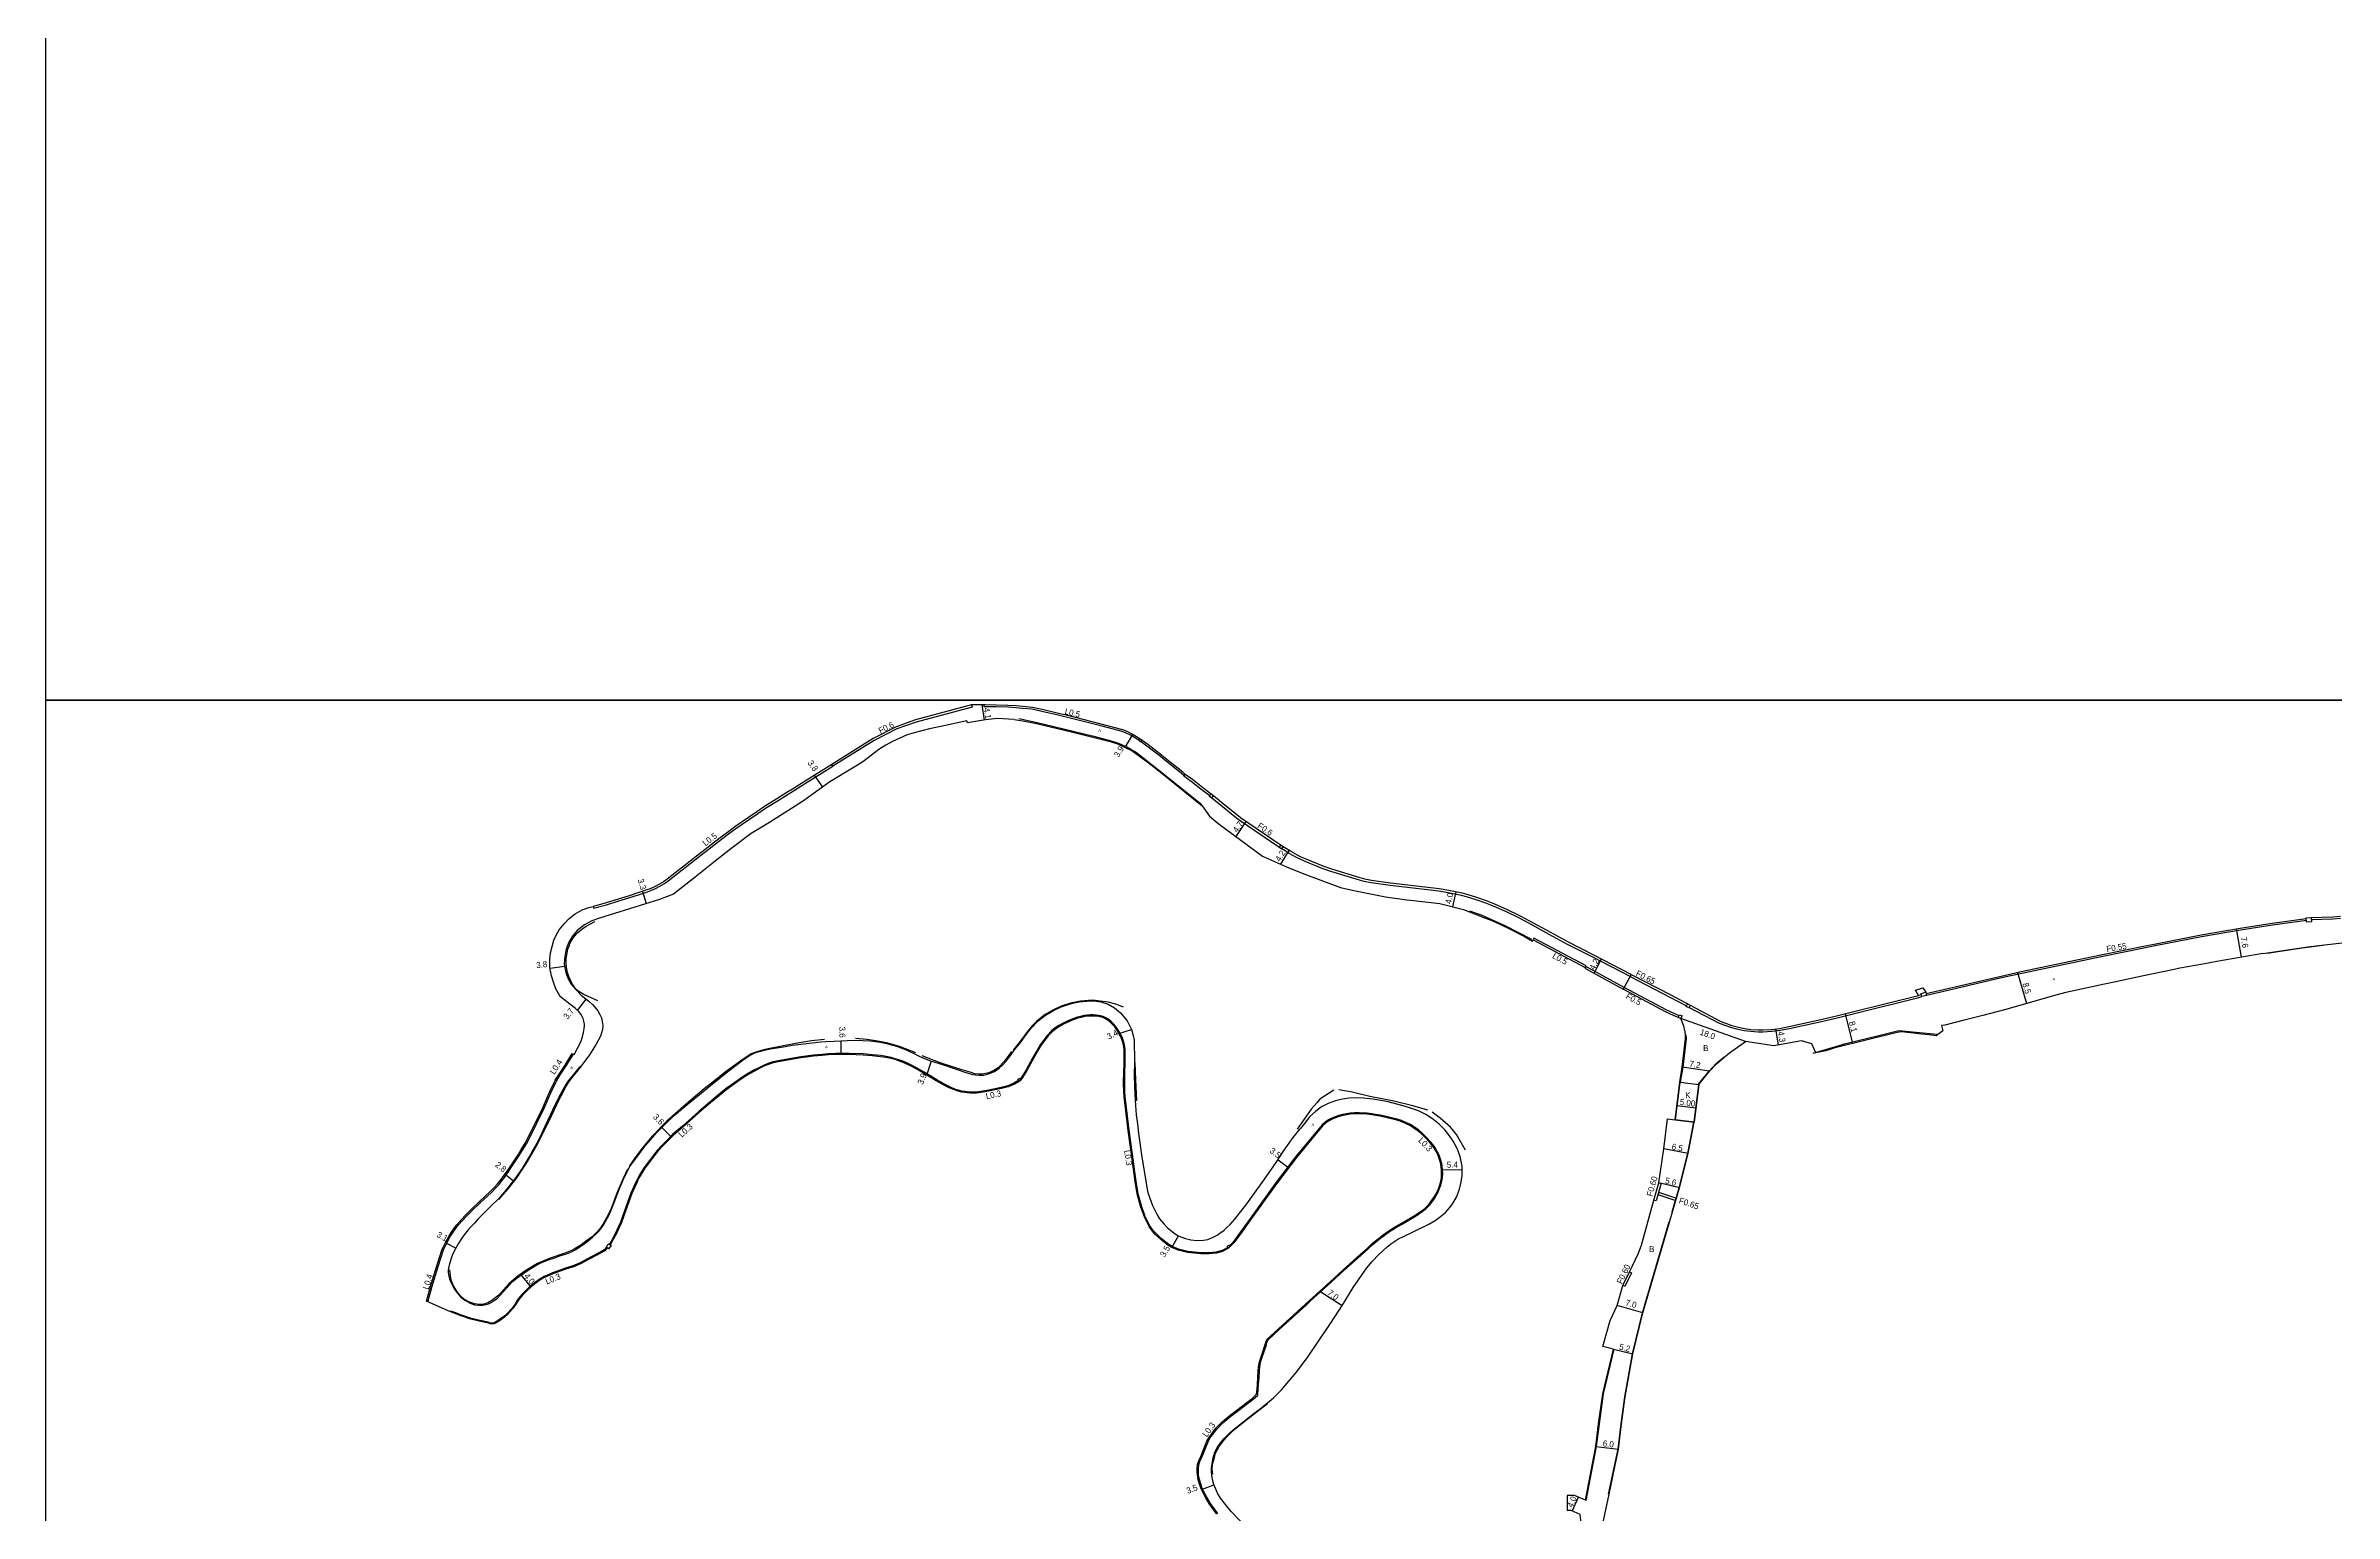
# Model space of a CAD drawing. Header units: metres. Extents: x -4000 to 0, y -102000 to -99000.
# Drawn here: x -4000 to -3399, y -100414 to -100028 of the extents above; entities that cross this region are included whole.
import ezdxf

# ---------------------------------------------------------------- set-up
doc = ezdxf.new("R2010")
doc.units = ezdxf.units.M
doc.header["$LTSCALE"] = 2.5
for name, color, linetype in [('側溝・桝', 7, 'Continuous'), ('図郭', 7, 'Continuous'), ('幅員', 7, 'Continuous'), ('歩道・分離帯・安全施設', 7, 'Continuous'), ('舗装', 7, 'Continuous'), ('道路', 7, 'Continuous')]:
    doc.layers.add(name, color=color, linetype=linetype)
doc.styles.get("Standard").update_dxf_attribs({"font": ''})
doc.styles.add('YOKO_DECO', font='')
doc.styles.get('Standard').set_extended_font_data('@MS PGothic')
doc.styles.get('YOKO_DECO').set_extended_font_data('MS PGothic')

msp = doc.modelspace()

# ---------------------------------------------------------------- linework, layer by layer
at = {"layer": '側溝・桝'}
for points in [[(-3756.71, -100201.25), (-3756.55, -100201.84), (-3771.28, -100205.73), (-3776.3, -100207.55), (-3782.28, -100210.6), (-3793.16, -100217.31), (-3793.43, -100216.87)], [(-3712.75, -100210.54), (-3712.77, -100210.52), (-3714.91, -100209.22), (-3716.03, -100208.65), (-3717.11, -100208.24), (-3719.44, -100207.62), (-3722.75, -100206.75), (-3731.49, -100204.5), (-3733.96, -100203.91), (-3738.26, -100202.94), (-3740.77, -100202.39), (-3743.28, -100202.14), (-3745.03, -100201.99), (-3747.19, -100201.85), (-3750.22, -100201.77), (-3753.06, -100201.71), (-3753.41, -100201.71), (-3753.41, -100201.24)], [(-3700.83, -100219.86), (-3701.51, -100219.25), (-3706.03, -100215.66), (-3707.48, -100214.47), (-3710.62, -100212.05), (-3712.14, -100210.97)], [(-3856.15, -100254.18), (-3856.04, -100254.68), (-3855.36, -100254.52), (-3852.61, -100253.75), (-3849.42, -100252.76), (-3846.79, -100251.96), (-3843.99, -100251.05), (-3841.84, -100250.35), (-3840.95, -100250), (-3839.78, -100249.48), (-3838.65, -100248.9), (-3837.39, -100248.16), (-3836.39, -100247.44), (-3828.32, -100241.11), (-3826.44, -100239.65), (-3823.99, -100237.74), (-3822.45, -100236.56), (-3820.21, -100234.89), (-3818.62, -100233.68), (-3817, -100232.57), (-3815.05, -100231.26), (-3812.83, -100229.76), (-3810.82, -100228.39), (-3807.56, -100226.33), (-3804.93, -100224.69), (-3803.53, -100223.8), (-3800.6, -100221.94), (-3793.16, -100217.31)], [(-3694.22, -100225.08), (-3694.43, -100224.91), (-3695.97, -100223.73), (-3698.98, -100221.34), (-3700.92, -100219.97), (-3700.53, -100219.49)], [(-3693.56, -100225.66), (-3690.88, -100227.82), (-3687.05, -100230.92), (-3686.39, -100231.41), (-3675.96, -100238.51), (-3675.85, -100238.58)], [(-3583.64, -100272.62), (-3593.46, -100267.52), (-3600.07, -100264.16), (-3604.92, -100261.55), (-3610.28, -100258.61), (-3613.08, -100257.14), (-3616.12, -100255.63), (-3619.39, -100254.19), (-3621.57, -100253.32), (-3624.08, -100252.43), (-3626.66, -100251.69), (-3627.93, -100251.36), (-3631.41, -100250.59), (-3633.9, -100250.2), (-3646.71, -100248.69), (-3651.67, -100248.01), (-3653.48, -100247.64), (-3654.76, -100247.31), (-3662.24, -100244.99), (-3664.52, -100244.2), (-3669.03, -100242.37), (-3670.51, -100241.7), (-3671.31, -100241.3), (-3673.23, -100240.25), (-3674.71, -100239.33), (-3675.15, -100239.04)], [(-3405.89, -100257.9), (-3414.85, -100259.09), (-3423.25, -100260.4), (-3433.48, -100262.19), (-3446.06, -100264.68), (-3447.72, -100265.02), (-3459.82, -100267.45), (-3466.1, -100268.72), (-3480.72, -100271.85), (-3486.02, -100273), (-3501.17, -100276.52), (-3505.71, -100277.58)], [(-3404.63, -100257.6), (-3398.92, -100257.46), (-3396.97, -100257.31)], [(-3595.3, -100269.98), (-3595.22, -100269.81), (-3608.9, -100262.52), (-3609.13, -100262.95)], [(-3585.19, -100275.53), (-3595.3, -100269.98), (-3595.44, -100270.25)], [(-3583.64, -100272.62), (-3573.2, -100278.03), (-3568.83, -100280.35)], [(-3570.78, -100282.92), (-3571.87, -100282.45), (-3574.01, -100281.49), (-3585.19, -100275.53)], [(-3568.12, -100280.73), (-3560.24, -100284.92), (-3557.03, -100286.01), (-3555.63, -100286.38), (-3553.62, -100286.77), (-3551.93, -100287.02), (-3550.02, -100287.14), (-3548.76, -100287.12), (-3546.4, -100287.02), (-3544.08, -100286.74), (-3541.8, -100286.28), (-3534.15, -100284.62), (-3529.58, -100283.55), (-3524.67, -100282.35), (-3507.76, -100278.1), (-3506.95, -100277.89)], [(-3507.07, -100277.41), (-3507.88, -100277.61)], [(-3689.37, -100343.85), (-3690.82, -100344.59), (-3692.4, -100345.03), (-3694.39, -100345.25), (-3696.45, -100345.21), (-3699.87, -100344.86), (-3702.28, -100344.27), (-3703.98, -100343.57), (-3704.83, -100343.05), (-3706.83, -100341.48), (-3708.3, -100340.1), (-3708.97, -100339.35), (-3709.81, -100338.14), (-3711.04, -100335.66), (-3711.95, -100333.17), (-3712.32, -100331.9), (-3712.9, -100329.69), (-3713.39, -100327.05), (-3713.81, -100323.92), (-3714.17, -100321.21), (-3715.26, -100313.04), (-3716.35, -100304.19), (-3716.42, -100302.89), (-3716.46, -100300.56), (-3716.4, -100297.88), (-3716.34, -100295.4), (-3716.31, -100292.78), (-3716.33, -100291.87), (-3716.42, -100291.15), (-3716.53, -100290.53), (-3716.77, -100289.59), (-3717.06, -100288.84), (-3717.32, -100288.25), (-3717.74, -100287.43), (-3718.28, -100286.5), (-3718.87, -100285.68), (-3719.42, -100285.04), (-3720.14, -100284.33), (-3720.87, -100283.76), (-3721.57, -100283.38), (-3722.08, -100283.14), (-3722.78, -100282.93), (-3723.29, -100282.85), (-3723.97, -100282.75), (-3724.81, -100282.72), (-3725.55, -100282.73), (-3726.2, -100282.75), (-3727.11, -100282.85), (-3728.09, -100283.09), (-3728.84, -100283.29), (-3730.07, -100283.7), (-3731.55, -100284.37), (-3732.67, -100284.9), (-3733.74, -100285.5), (-3734.75, -100286.12), (-3735.7, -100286.93), (-3736.77, -100288.06), (-3737.66, -100289.19), (-3738.69, -100290.61), (-3739.5, -100291.94), (-3740.59, -100293.88), (-3742.38, -100297.15), (-3743.5, -100298.99), (-3743.97, -100299.57)], [(-3899.58, -100358.13), (-3898.25, -100353.35), (-3897.19, -100349.93), (-3896.25, -100346.89), (-3895.44, -100344.45), (-3894.64, -100342.65), (-3893.78, -100341.12), (-3892.79, -100339.56), (-3891.67, -100338.08), (-3890.39, -100336.62), (-3889.52, -100335.69), (-3887.87, -100334.01), (-3885.82, -100332.08), (-3882.9, -100329.35), (-3881.78, -100328.27), (-3880.97, -100327.38), (-3880.14, -100326.33), (-3879.47, -100325.44), (-3878.62, -100324.27), (-3877.65, -100322.82), (-3875.57, -100319.69), (-3874.72, -100318.28), (-3873.7, -100316.62), (-3872.98, -100315.32), (-3869.04, -100307.26), (-3868.15, -100305.23), (-3866.97, -100302.59), (-3866.26, -100301.09), (-3865.77, -100300.09), (-3864.8, -100298.48), (-3863.22, -100296.09), (-3861.33, -100293.04)], [(-3744.54, -100300.05), (-3745.55, -100300.67), (-3747.18, -100301.35), (-3748.9, -100301.78), (-3752.19, -100302.48), (-3753.7, -100302.73), (-3754.86, -100302.9), (-3755.45, -100302.97), (-3756.32, -100302.98), (-3757.05, -100302.98), (-3757.82, -100302.91), (-3758.42, -100302.84), (-3759.29, -100302.72), (-3759.87, -100302.57), (-3761.08, -100302.19), (-3762.07, -100301.77), (-3762.62, -100301.54), (-3763.5, -100301.12), (-3764.27, -100300.67), (-3765.83, -100299.78), (-3767.44, -100298.81), (-3769.19, -100297.76), (-3770.96, -100296.74), (-3772.82, -100295.74), (-3774.54, -100294.95), (-3775.83, -100294.49), (-3776.75, -100294.21), (-3777.87, -100293.91), (-3779.14, -100293.66), (-3780.55, -100293.41), (-3782.83, -100293.17), (-3785.19, -100292.98), (-3788.86, -100292.84), (-3790.5, -100292.83), (-3792.44, -100292.85), (-3794.35, -100292.97), (-3795.97, -100293.09), (-3798.27, -100293.29), (-3800.14, -100293.53), (-3801.61, -100293.73), (-3803.1, -100293.98), (-3805.57, -100294.39), (-3807.54, -100294.78), (-3809.15, -100295.16), (-3810.38, -100295.57), (-3811.23, -100295.88), (-3812.46, -100296.49), (-3813.88, -100297.23), (-3815.4, -100298.08), (-3816.8, -100298.96), (-3819.2, -100300.62), (-3821.16, -100302.07), (-3823.13, -100303.65), (-3825.46, -100305.62), (-3828.34, -100308.06), (-3832.71, -100311.91), (-3835.26, -100314.18), (-3836.99, -100315.87), (-3838.08, -100317.05), (-3839.32, -100318.37), (-3840.33, -100319.61), (-3841.38, -100320.95), (-3842.22, -100322.1), (-3842.94, -100323.08), (-3843.81, -100324.47), (-3844.44, -100325.61), (-3845.04, -100326.87), (-3846.21, -100329.52), (-3847.91, -100334.16), (-3848.48, -100335.97), (-3848.94, -100337.2), (-3849.53, -100338.45), (-3850.27, -100340.03), (-3851.36, -100342.06), (-3851.87, -100342.85), (-3851.93, -100342.92)], [(-3691.96, -100413.76), (-3693.39, -100411.8), (-3693.88, -100411.08), (-3694.85, -100409.48), (-3695.65, -100408.01), (-3696.15, -100406.91), (-3696.49, -100405.96), (-3696.81, -100404.82), (-3697.04, -100403.56), (-3697.1, -100402.83), (-3697.1, -100401.9), (-3697.01, -100400.97), (-3696.68, -100399.98), (-3696.36, -100399.36), (-3694.55, -100394.91), (-3694.04, -100393.99), (-3693.4, -100393.05), (-3692.27, -100391.57), (-3690.63, -100389.93), (-3688.57, -100388.15), (-3686.43, -100386.56), (-3684.56, -100385.13), (-3682.81, -100383.78), (-3681.49, -100382.61), (-3681.34, -100381.06), (-3681.27, -100379.74), (-3681.15, -100378.06), (-3681.04, -100376.23), (-3680.95, -100375.23), (-3680.73, -100373.93), (-3680.4, -100372.95), (-3679.23, -100369.42), (-3679.26, -100369.41), (-3678.85, -100368.19), (-3675.86, -100365.42), (-3668.77, -100358.95), (-3667.68, -100357.98), (-3664.98, -100355.53), (-3662.31, -100353.05), (-3658.83, -100349.9), (-3654.37, -100345.9), (-3652.51, -100344.18), (-3651.13, -100342.93), (-3649.61, -100341.69), (-3648.28, -100340.64), (-3646.89, -100339.66), (-3645.58, -100338.84), (-3643.72, -100337.78), (-3641.75, -100336.63), (-3640.43, -100335.83), (-3639.34, -100335.14), (-3637.9, -100334.12), (-3637.33, -100333.69), (-3636.68, -100333.07), (-3636.35, -100332.67), (-3635.69, -100331.87), (-3634.96, -100330.85), (-3634.57, -100330.13), (-3634.2, -100329.51), (-3633.77, -100328.49), (-3633.4, -100327.42), (-3633.04, -100326.09), (-3632.94, -100325.36), (-3632.88, -100324.4), (-3632.93, -100323.37), (-3633.13, -100321.78), (-3633.46, -100320.66), (-3633.84, -100319.6), (-3634.3, -100318.57), (-3634.89, -100317.58), (-3635.56, -100316.69), (-3636.07, -100316.04), (-3637.12, -100314.92), (-3638.27, -100313.78), (-3639.16, -100313.02), (-3640.27, -100312.21), (-3641.38, -100311.54), (-3642.37, -100311.05), (-3643.69, -100310.49), (-3644.87, -100310.1), (-3645.96, -100309.81), (-3647.38, -100309.46), (-3649.28, -100309.04), (-3650.51, -100308.84), (-3651.49, -100308.71), (-3652.77, -100308.56), (-3654.8, -100308.46), (-3656.1, -100308.46), (-3657.19, -100308.56), (-3658.17, -100308.68), (-3659.12, -100308.87), (-3660.14, -100309.11), (-3661.17, -100309.47), (-3662.06, -100309.83), (-3662.86, -100310.28), (-3663.47, -100310.7), (-3664.54, -100311.58), (-3666.7, -100314.1), (-3671.53, -100320.04), (-3676.79, -100326.94), (-3683.41, -100336.14), (-3685.75, -100339.4), (-3688.01, -100342.48), (-3688.92, -100343.41)], [(-3576.08, -100326.81), (-3575.5, -100326.97), (-3576.79, -100331.58), (-3577.37, -100331.42)], [(-3576.32, -100329.9), (-3571.62, -100331.45)], [(-3576.15, -100329.27), (-3571.43, -100330.83)], [(-3852.65, -100343.77), (-3853.26, -100344.46), (-3854.13, -100344.98), (-3855.14, -100345.5), (-3857.64, -100346.84), (-3859.55, -100347.86), (-3861.19, -100348.58), (-3863.67, -100349.33), (-3865.63, -100350.04), (-3866.8, -100350.49), (-3867.66, -100350.84), (-3869.04, -100351.47), (-3870.31, -100352.21), (-3871.65, -100353.18), (-3872.61, -100353.95), (-3873.79, -100355.05), (-3874.93, -100356.2), (-3875.43, -100356.82), (-3875.87, -100357.36), (-3876.75, -100358.78), (-3877.56, -100359.83), (-3878.87, -100361.28), (-3879.63, -100361.95), (-3880.99, -100362.97), (-3882.27, -100363.65), (-3883.27, -100363.74), (-3883.26, -100363.83)], [(-3583.78, -100350.27), (-3583.24, -100350.53), (-3584.98, -100354.12), (-3585.52, -100353.86)]]:
    msp.add_lwpolyline(points, dxfattribs=at)
for points in [[(-3712.48, -100210.15), (-3712.75, -100210.54), (-3712.14, -100210.97), (-3711.86, -100210.59)], [(-3693.84, -100224.6), (-3694.25, -100225.13), (-3693.56, -100225.66), (-3693.15, -100225.13)], [(-3675.51, -100238.06), (-3675.85, -100238.58), (-3675.15, -100239.04), (-3674.81, -100238.52)], [(-3405.94, -100257.19), (-3404.67, -100257.09), (-3404.59, -100258.21), (-3405.86, -100258.31)], [(-3506.95, -100277.89), (-3507.15, -100277.06), (-3505.92, -100276.75), (-3505.71, -100277.58)], [(-3570.98, -100283.39), (-3570.67, -100282.66), (-3569.96, -100282.96), (-3570.27, -100283.69)], [(-3568.52, -100279.78), (-3567.82, -100280.15), (-3568.21, -100280.88), (-3568.91, -100280.51)], [(-3744.12, -100299.4), (-3744.67, -100299.9), (-3744.34, -100300.27), (-3743.79, -100299.77)], [(-3851.43, -100343.34), (-3852.14, -100344.19), (-3852.74, -100343.7), (-3852.02, -100342.85)], [(-3689.07, -100343.26), (-3688.72, -100343.6), (-3689.16, -100344.05), (-3689.52, -100343.71)]]:
    msp.add_lwpolyline(points, close=True, dxfattribs=at)
at = {"layer": '図郭'}
for points in [[(-3200, -99600), (-3200, -100200), (-4000, -100200), (-4000, -99600)], [(-4000, -100800), (-4000, -100200), (-3200, -100200), (-3200, -100800)]]:
    msp.add_lwpolyline(points, close=True, dxfattribs=at)
at = {"layer": '幅員'}
for points in [[(-3754.04, -100201.24), (-3753.39, -100205.25)], [(-3716.32, -100212.4), (-3714.28, -100209.05)], [(-3798.03, -100219.74), (-3795.85, -100222.81)], [(-3687.19, -100235.81), (-3684.54, -100231.92)], [(-3675.43, -100243.11), (-3673.21, -100239.53)], [(-3843.2, -100250.26), (-3842.21, -100253.45)], [(-3630.23, -100254.27), (-3629.38, -100250.4)], [(-3424.4, -100260.06), (-3423.09, -100267.55)], [(-3867.46, -100270.38), (-3863.67, -100269.94)], [(-3593.08, -100271.76), (-3591.15, -100268.01)], [(-3481.81, -100271.55), (-3479.49, -100279.74)], [(-3860.27, -100281.51), (-3857.98, -100278.55)], [(-3553.3, -100289.7), (-3570.27, -100283.69)], [(-3527.14, -100282.41), (-3525.18, -100290.24)], [(-3791.06, -100289.49), (-3791.02, -100293.11)], [(-3717.98, -100287.56), (-3714.65, -100286.51)], [(-3545.44, -100286.39), (-3544.68, -100290.62)], [(-3768.45, -100298.52), (-3767.27, -100294.82)], [(-3562.8, -100297.53), (-3569.91, -100296.4)], [(-3571.31, -100306.51), (-3566.35, -100307.13)], [(-3838.08, -100312.26), (-3835.55, -100314.85)], [(-3676.11, -100320.76), (-3673.35, -100322.88)], [(-3568.4, -100319.16), (-3574.78, -100317.93)], [(-3879.3, -100324.55), (-3877.1, -100326.28)], [(-3633.2, -100323.39), (-3627.75, -100323.38)], [(-3570.65, -100328.17), (-3576.08, -100326.81)], [(-3894.99, -100342.48), (-3892.26, -100344.02)], [(-3704.11, -100343.81), (-3702.28, -100340.79)], [(-3875.04, -100351.09), (-3872.52, -100354.23)], [(-3665.17, -100355.33), (-3659.32, -100359.07)], [(-3580.32, -100361), (-3587.04, -100359.04)], [(-3587.97, -100370.56), (-3582.92, -100371.79)], [(-3592.62, -100396.11), (-3586.67, -100396.84)], [(-3696.26, -100407.46), (-3692.99, -100406.19)], [(-3598.83, -100413.09), (-3597.19, -100409.44)]]:
    msp.add_lwpolyline(points, dxfattribs=at)
at = {"layer": '歩道・分離帯・安全施設'}
for points in [[(-3744.25, -100204.82), (-3739.46, -100205.83), (-3735.04, -100206.88), (-3724.61, -100209.43), (-3720.01, -100210.66), (-3718.07, -100211.28), (-3715.71, -100212.3), (-3713.34, -100213.73), (-3707.16, -100218.61), (-3696.21, -100227.37)], [(-3854.92, -100279.01), (-3858.63, -100277.36), (-3859.69, -100276.72), (-3860.49, -100276.14), (-3861.08, -100275.46), (-3861.57, -100274.66), (-3862.05, -100273.78), (-3862.53, -100272.62), (-3862.85, -100271.57), (-3863.05, -100270.66), (-3863.22, -100269.4), (-3863.26, -100268.09), (-3863.01, -100266.46), (-3862.76, -100265.43), (-3862.49, -100264.63), (-3862.15, -100263.77), (-3861.76, -100263.08), (-3861.3, -100262.32), (-3860.56, -100261.41), (-3860.2, -100261.04), (-3859.66, -100260.57), (-3859.13, -100260.15), (-3857.95, -100259.41), (-3855.67, -100258.14)], [(-3625.81, -100255.32), (-3622.75, -100256.39), (-3616.57, -100259.18), (-3609.53, -100262.84)], [(-3416.17, -100266.45), (-3407.01, -100265.11), (-3401.46, -100264.4)], [(-3716.73, -100280.68), (-3718.76, -100279.9), (-3720.79, -100279.4), (-3724.96, -100278.87), (-3728.04, -100279.08), (-3730.69, -100279.63), (-3733.11, -100280.38), (-3735.36, -100281.42), (-3737.37, -100282.61), (-3738.62, -100283.56), (-3739.67, -100284.48), (-3740.67, -100285.45), (-3741.64, -100286.67), (-3743.86, -100289.5), (-3745.8, -100292.01)], [(-3795.38, -100289.21), (-3798.79, -100289.56), (-3802.03, -100290.07), (-3805.21, -100290.68), (-3811.03, -100291.79), (-3813.11, -100292.37), (-3814.6, -100292.97), (-3816.73, -100294.34), (-3821.44, -100297.77), (-3824.25, -100300.03), (-3826.93, -100302.15), (-3830.41, -100305.07), (-3833.14, -100307.37), (-3836.79, -100310.65), (-3840.63, -100314.62), (-3843.51, -100318.04), (-3845.32, -100320.45), (-3846.61, -100322.39)], [(-3771.34, -100292.68), (-3775.63, -100291.03), (-3778.99, -100290.02), (-3781.86, -100289.48), (-3784.18, -100289.13), (-3787.17, -100288.89)], [(-3569, -100287.95), (-3568.94, -100289.01), (-3569.81, -100296.41), (-3570.45, -100300.41)], [(-3535.54, -100292.73), (-3529.54, -100290.99), (-3526.94, -100290.26), (-3517.89, -100288), (-3513.02, -100286.77), (-3503.02, -100287.79)], [(-3880.95, -100331.21), (-3878.5, -100328.44), (-3876.22, -100325.52), (-3873.4, -100321.22), (-3871.05, -100317.12), (-3869.85, -100314.76), (-3867.64, -100310.35), (-3865.71, -100306.23), (-3864.59, -100303.98), (-3863.32, -100301.65), (-3862.45, -100300.23), (-3861.58, -100299.07), (-3859.17, -100296.16)], [(-3746.21, -100292.35), (-3748.02, -100294.89), (-3749.7, -100296.6), (-3751.32, -100297.61), (-3752.55, -100298.05), (-3753.96, -100298.31), (-3754.81, -100298.29), (-3755.8, -100298.16), (-3757.07, -100297.78), (-3759.56, -100297.02), (-3764.39, -100295.44), (-3766.5, -100294.68), (-3769.64, -100293.5)], [(-3713.27, -100305.33), (-3713.56, -100299.76), (-3713.69, -100295.2)], [(-3565.66, -100300.95), (-3562.88, -100297.47), (-3561.03, -100295.46), (-3559.03, -100293.8)], [(-3661.49, -100302.52), (-3665.15, -100304.89), (-3665.91, -100305.71), (-3667.43, -100307.46), (-3671.12, -100312.77)], [(-3636.82, -100307.76), (-3640.74, -100306.6), (-3645.72, -100305.35), (-3652.07, -100304.12), (-3656.69, -100302.97), (-3660.15, -100302.4)], [(-3626.93, -100318.24), (-3629.24, -100314.13), (-3630.86, -100312.23), (-3633.57, -100309.84), (-3635.63, -100308.26)], [(-3572.6, -100334.44), (-3570.75, -100328.14), (-3568.5, -100319.14), (-3566.92, -100310.92)], [(-3847.13, -100323.29), (-3848.27, -100325.72), (-3849.89, -100329.58), (-3851.45, -100333.6), (-3852.55, -100335.88), (-3853.52, -100337.58), (-3854.24, -100338.66), (-3854.96, -100339.55), (-3855.68, -100340.29), (-3856.69, -100341.2), (-3858.16, -100342.27), (-3859.42, -100343.19), (-3860.88, -100344.11), (-3861.85, -100344.6), (-3863.63, -100345.31), (-3867.48, -100346.64), (-3870.75, -100348), (-3873.86, -100349.92), (-3875.86, -100351.32), (-3878.18, -100353.28), (-3878.98, -100354.19), (-3880.9, -100356.34), (-3882.75, -100357.81), (-3883.79, -100358.38), (-3884.91, -100358.71), (-3885.98, -100358.8), (-3887.36, -100358.62), (-3888.86, -100358.08), (-3890.01, -100357.39), (-3891, -100356.54), (-3891.54, -100355.95), (-3891.99, -100355.35), (-3892.59, -100354.34), (-3893.03, -100353.47), (-3893.44, -100352.4), (-3893.65, -100351.25), (-3893.82, -100349.69)], [(-3589.28, -100408.68), (-3586.77, -100396.82), (-3586.05, -100390.9), (-3584.99, -100383.08), (-3583.01, -100371.77), (-3580.42, -100360.98), (-3573.39, -100337.13)], [(-3893.67, -100360.45), (-3892.36, -100360.96), (-3890.81, -100361.54), (-3888.45, -100362.29), (-3887.01, -100362.67), (-3886.29, -100362.83), (-3885.39, -100363.05), (-3883.41, -100363.5)], [(-3587.87, -100370.58), (-3590.74, -100382.31), (-3591.8, -100390.16), (-3592.53, -100396.13), (-3595.24, -100410.29)], [(-3693.32, -100403.45), (-3693.43, -100402.21), (-3693.37, -100400.96), (-3693.18, -100400.23), (-3692.89, -100399.02), (-3692.55, -100397.98), (-3692.05, -100396.9), (-3691.62, -100396.15), (-3690.64, -100394.83), (-3689.66, -100393.67), (-3688.77, -100392.76), (-3687.39, -100391.52), (-3684.68, -100389.32), (-3678.89, -100384.85)]]:
    msp.add_lwpolyline(points, dxfattribs=at)
at = {"layer": '舗装'}
for points in [[(-3570.55, -100300.4), (-3565.59, -100301.01)], [(-3571.78, -100310.32), (-3566.82, -100310.94)]]:
    msp.add_lwpolyline(points, dxfattribs=at)
at = {"layer": '道路'}
for points in [[(-3745.51, -100205.08), (-3749.85, -100204.77), (-3753, -100205.19), (-3757.76, -100205.96), (-3757.9, -100205.46), (-3763.54, -100206.65), (-3767.79, -100207.51), (-3771.82, -100208.56), (-3773.6, -100209.14), (-3775.53, -100209.94), (-3777.46, -100210.84), (-3779.21, -100211.82), (-3781.1, -100212.93), (-3783.03, -100214.41), (-3784.89, -100215.94), (-3785.77, -100216.53), (-3787.95, -100217.83), (-3793.94, -100221.45), (-3801.17, -100226.59), (-3803.99, -100228.5), (-3809.84, -100232.1), (-3814.62, -100235.04), (-3819.99, -100239.02), (-3824.06, -100242.33), (-3829.32, -100246.48), (-3835.07, -100250.95), (-3838.69, -100252.36), (-3854.47, -100257.25), (-3856.45, -100257.95), (-3858.46, -100259.03), (-3860.34, -100260.53), (-3861.59, -100261.99), (-3862.52, -100263.56), (-3863.2, -100265.43), (-3863.63, -100267.31), (-3863.74, -100269.31), (-3863.62, -100270.35), (-3863.31, -100271.55), (-3862.77, -100273.05), (-3861.92, -100274.62), (-3860.6, -100276.16), (-3859.38, -100277.47), (-3857.08, -100279.25), (-3856.35, -100279.95), (-3855.72, -100280.66), (-3854.93, -100281.65), (-3854.39, -100282.57), (-3853.97, -100283.52), (-3853.75, -100284.4), (-3853.64, -100285.46), (-3853.68, -100286.5), (-3854.21, -100288.29), (-3855.33, -100290.44), (-3857.11, -100293.22), (-3859.15, -100295.9)], [(-3583.34, -100272.05), (-3593.18, -100266.97), (-3599.79, -100263.61), (-3604.62, -100261), (-3609.98, -100258.07), (-3612.8, -100256.59), (-3615.86, -100255.06), (-3619.15, -100253.62), (-3621.35, -100252.74), (-3623.89, -100251.84), (-3626.49, -100251.09), (-3627.79, -100250.75), (-3631.3, -100249.98), (-3633.85, -100249.57), (-3646.63, -100248.08), (-3651.56, -100247.39), (-3653.34, -100247.03), (-3654.6, -100246.72), (-3662.05, -100244.4), (-3664.3, -100243.62), (-3668.78, -100241.8), (-3670.25, -100241.14), (-3671.02, -100240.75), (-3672.91, -100239.71), (-3674.38, -100238.8), (-3675.61, -100237.99), (-3686.03, -100230.9), (-3686.67, -100230.43), (-3690.49, -100227.34), (-3693.15, -100225.13), (-3694.06, -100224.43), (-3695.6, -100223.25), (-3698.62, -100220.85), (-3700.53, -100219.49), (-3701.2, -100218.88), (-3705.73, -100215.29), (-3707.18, -100214.1), (-3710.34, -100211.67), (-3712.49, -100210.14), (-3714.69, -100208.8), (-3715.83, -100208.22), (-3716.95, -100207.8), (-3719.32, -100207.17), (-3722.63, -100206.29), (-3731.38, -100204.04), (-3733.85, -100203.45), (-3738.16, -100202.48), (-3740.7, -100201.93), (-3743.23, -100201.67), (-3745, -100201.52), (-3747.17, -100201.38), (-3750.2, -100201.3), (-3753.06, -100201.24), (-3756.71, -100201.25), (-3771.46, -100205.15), (-3776.55, -100206.99), (-3782.58, -100210.07), (-3793.43, -100216.87), (-3800.88, -100221.51), (-3803.8, -100223.37), (-3805.21, -100224.25), (-3807.84, -100225.9), (-3811.1, -100227.96), (-3813.12, -100229.34), (-3815.33, -100230.83), (-3817.29, -100232.14), (-3818.92, -100233.27), (-3820.52, -100234.48), (-3822.76, -100236.16), (-3824.3, -100237.33), (-3826.75, -100239.24), (-3828.64, -100240.7), (-3836.7, -100247.03), (-3837.67, -100247.73), (-3838.89, -100248.45), (-3840, -100249.02), (-3841.15, -100249.53), (-3842.02, -100249.87), (-3844.15, -100250.57), (-3846.94, -100251.47), (-3849.57, -100252.27), (-3852.75, -100253.26), (-3855.48, -100254.02), (-3856.15, -100254.18)], [(-3745.51, -100205.08), (-3743.77, -100205.31), (-3741.38, -100205.77), (-3739.66, -100206.13), (-3730.47, -100208.33), (-3720.27, -100210.87), (-3718.31, -100211.48), (-3714.45, -100213.27), (-3710.25, -100216.4), (-3706.71, -100219.17), (-3700.67, -100224.09), (-3696.11, -100227.79), (-3694.16, -100230.51), (-3691.94, -100232.3), (-3680.21, -100240.97), (-3673.97, -100243.77), (-3669.34, -100245.63), (-3659.78, -100249.22), (-3656.28, -100249.98), (-3647.96, -100251.69), (-3642.29, -100252.45), (-3641.31, -100252.54), (-3633.67, -100253.42), (-3627.38, -100254.98), (-3621.6, -100257.25), (-3619.96, -100257.86), (-3618.04, -100258.79), (-3614.98, -100260.28), (-3611.41, -100262.14), (-3609.32, -100263.29), (-3609.13, -100262.95), (-3595.44, -100270.25), (-3595.53, -100270.41), (-3585.43, -100275.98)], [(-3864.33, -100278.31), (-3864.8, -100277.87), (-3865.19, -100277.29), (-3865.64, -100276.51), (-3865.97, -100275.84), (-3866.57, -100274.1), (-3867.1, -100272.45), (-3867.3, -100271.55), (-3867.35, -100271.28), (-3867.51, -100269.99), (-3867.55, -100268.08), (-3867.39, -100266.38), (-3866.48, -100263.09), (-3865.79, -100261.61), (-3865.05, -100260.38), (-3864.23, -100259.27), (-3863.58, -100258.58), (-3862.5, -100257.44), (-3860.84, -100256.12), (-3859.02, -100255.1), (-3857.3, -100254.44), (-3856.15, -100254.18)], [(-3445.9, -100264.11), (-3433.57, -100261.67), (-3423.34, -100259.87), (-3414.93, -100258.56), (-3405.93, -100257.37), (-3405.94, -100257.19), (-3404.67, -100257.09), (-3398.94, -100256.95), (-3396.98, -100256.8)], [(-3417.39, -100266.56), (-3429.43, -100268.66), (-3433.11, -100269.35), (-3439.13, -100270.43), (-3440.68, -100270.77), (-3448.71, -100272.43), (-3456.01, -100273.99), (-3458.96, -100274.59), (-3469.1, -100276.78), (-3472.13, -100277.65), (-3481.24, -100280.24), (-3485.26, -100281.4), (-3490.94, -100282.9), (-3495.82, -100284.12), (-3500.88, -100285.41), (-3501.84, -100285.52), (-3501.49, -100286.93), (-3503.2, -100288.19), (-3505, -100287.98), (-3507.15, -100287.73), (-3509.13, -100287.5), (-3512.32, -100287.17), (-3513.47, -100287.29), (-3520.57, -100289.08), (-3530.09, -100291.47), (-3532.18, -100292.11), (-3534.83, -100292.65), (-3535.89, -100290.3), (-3538.59, -100289.52), (-3545.84, -100290.83), (-3553.3, -100289.7)], [(-3506.7, -100275.59), (-3505.92, -100276.75), (-3505.84, -100277.07), (-3501.29, -100276), (-3486.14, -100272.49), (-3480.83, -100271.33), (-3466.21, -100268.2), (-3459.92, -100266.93), (-3447.82, -100264.5), (-3445.9, -100264.11)], [(-3417.39, -100266.56), (-3405.55, -100264.79), (-3401.16, -100264.28), (-3395.72, -100263.71)], [(-3583.34, -100272.05), (-3585.43, -100275.98)], [(-3583.34, -100272.05), (-3585.43, -100275.98)], [(-3583.34, -100272.05), (-3572.9, -100277.45), (-3559.97, -100284.33), (-3556.88, -100285.52), (-3555.51, -100285.88), (-3553.54, -100286.27), (-3551.88, -100286.51), (-3550.01, -100286.63), (-3548.78, -100286.61), (-3546.44, -100286.51), (-3544.39, -100286.26), (-3541.91, -100285.76), (-3534.26, -100284.11), (-3529.71, -100283.04), (-3524.8, -100281.84), (-3507.88, -100277.61), (-3508.65, -100276.17)], [(-3899.93, -100357.97), (-3898.61, -100353.24), (-3897.55, -100349.82), (-3896.62, -100346.77), (-3895.8, -100344.31), (-3894.99, -100342.48), (-3894.11, -100340.93), (-3893.1, -100339.34), (-3891.97, -100337.84), (-3890.67, -100336.37), (-3889.79, -100335.43), (-3888.14, -100333.73), (-3886.08, -100331.8), (-3883.16, -100329.07), (-3882.06, -100328), (-3881.26, -100327.13), (-3880.44, -100326.09), (-3879.78, -100325.21), (-3878.93, -100324.05), (-3877.97, -100322.61), (-3875.89, -100319.49), (-3875.04, -100318.08), (-3874.03, -100316.43), (-3873.32, -100315.14), (-3869.39, -100307.1), (-3868.5, -100305.07), (-3867.32, -100302.43), (-3866.61, -100300.92), (-3866.1, -100299.9), (-3865.12, -100298.27), (-3863.54, -100295.88), (-3861.65, -100292.85), (-3861.17, -100293.14), (-3860.31, -100291.66), (-3859.88, -100290.83), (-3859.33, -100289.56), (-3858.98, -100288.47), (-3858.68, -100287.31), (-3858.48, -100286.25), (-3858.43, -100285.66), (-3858.43, -100285.1), (-3858.59, -100284.37), (-3858.81, -100283.69), (-3859.03, -100283.14), (-3859.35, -100282.49), (-3859.89, -100281.85), (-3860.78, -100281.04), (-3862.24, -100279.88), (-3864.33, -100278.31)], [(-3859.15, -100295.9), (-3859.9, -100296.65), (-3861.34, -100298.34), (-3862.71, -100300), (-3862.97, -100300.38), (-3864.01, -100302.22), (-3864.62, -100303.34), (-3865.24, -100304.52), (-3866.81, -100307.73), (-3868.11, -100310.53), (-3869.34, -100313.14), (-3870.18, -100314.9), (-3871.05, -100316.63), (-3871.96, -100318.27), (-3872.59, -100319.38), (-3874.83, -100323.06), (-3876.74, -100325.82), (-3879, -100328.7), (-3880.97, -100330.92), (-3883.01, -100332.96), (-3884.69, -100334.65), (-3886.33, -100336.32), (-3887.37, -100337.41), (-3888.25, -100338.43), (-3888.95, -100339.23), (-3890.04, -100340.55), (-3890.81, -100341.69), (-3891.59, -100342.84), (-3892.58, -100344.59), (-3893.17, -100345.96), (-3893.53, -100346.98), (-3893.97, -100348.48), (-3894.16, -100349.29), (-3894.22, -100349.79), (-3894.22, -100350.28), (-3894.12, -100351.05), (-3893.88, -100352.07), (-3893.6, -100352.77), (-3893.17, -100353.64), (-3892.56, -100354.78), (-3891.9, -100355.77), (-3890.97, -100356.81), (-3889.85, -100357.71), (-3888.5, -100358.48), (-3887.3, -100358.87), (-3886.16, -100359.02), (-3885.14, -100358.99), (-3884.31, -100358.85), (-3883.69, -100358.64), (-3882.96, -100358.3), (-3882.12, -100357.8), (-3881.29, -100357.14), (-3877.3, -100352.8), (-3875.51, -100351.41), (-3872.73, -100349.47), (-3871.64, -100348.81), (-3869.9, -100347.87), (-3867.85, -100347.08), (-3866.25, -100346.54), (-3864.88, -100346.07), (-3863.15, -100345.46), (-3861.84, -100344.94), (-3860.89, -100344.44), (-3860.18, -100344.01), (-3859.15, -100343.32), (-3857.54, -100342.15), (-3856.3, -100341.09), (-3855.18, -100340.08), (-3854.58, -100339.44), (-3854.17, -100338.95), (-3853.54, -100338.07), (-3852.91, -100337.03), (-3852.05, -100335.42), (-3851.47, -100334.24), (-3850.61, -100332.04), (-3849.18, -100328.31), (-3848.16, -100325.87), (-3847.45, -100324.41), (-3846.47, -100322.59), (-3844.93, -100320.42), (-3842.45, -100317.14), (-3841.52, -100316.03), (-3839.38, -100313.59), (-3838.08, -100312.26), (-3836.52, -100310.69), (-3834.34, -100308.75), (-3831.42, -100306.25), (-3829.29, -100304.53), (-3825.75, -100301.6), (-3822.99, -100299.4), (-3820.78, -100297.59), (-3816.69, -100294.53), (-3815.15, -100293.48), (-3813.99, -100292.84), (-3813.1, -100292.52), (-3811.08, -100291.96), (-3809.56, -100291.63), (-3806.13, -100291.13), (-3803.83, -100290.65), (-3796.33, -100289.78), (-3794.99, -100289.71), (-3792.79, -100289.57), (-3787.53, -100289.33), (-3785.24, -100289.41), (-3783.37, -100289.51), (-3780.59, -100289.86), (-3778.7, -100290.31), (-3776.46, -100290.94), (-3775, -100291.49), (-3773.75, -100292), (-3771.48, -100293.05), (-3769.92, -100293.81), (-3767.49, -100294.75), (-3764.38, -100295.75), (-3760.51, -100297.05), (-3758.44, -100297.75), (-3757.58, -100298.02), (-3756.43, -100298.35), (-3755.7, -100298.49), (-3754.69, -100298.57), (-3753.49, -100298.51), (-3752.27, -100298.22), (-3750.71, -100297.55), (-3749.48, -100296.72), (-3748.48, -100295.79), (-3747.66, -100294.92), (-3746.76, -100293.77), (-3745.11, -100291.5), (-3743.97, -100290.1), (-3742.69, -100288.42), (-3742.22, -100287.73), (-3741.01, -100286.16), (-3739.23, -100284.28), (-3737.26, -100282.77), (-3735.15, -100281.52), (-3733.16, -100280.57), (-3731.04, -100279.86), (-3729.75, -100279.56), (-3728.38, -100279.28), (-3726.37, -100279.06), (-3724.48, -100279.04), (-3722.76, -100279.31), (-3720.81, -100279.92), (-3719.11, -100280.85), (-3717.56, -100282.14), (-3715.81, -100284.25), (-3714.65, -100286.51), (-3714.21, -100288.1), (-3714.01, -100289.36), (-3713.92, -100294.96), (-3713.97, -100298.84), (-3713.81, -100303.75), (-3713.66, -100306.48), (-3713.42, -100308.99), (-3713.09, -100311.35), (-3712.8, -100313.86), (-3711.96, -100320.06), (-3711.02, -100325.82), (-3710.66, -100328.07), (-3710.35, -100329.36), (-3709.88, -100330.9), (-3709.53, -100331.82), (-3709.12, -100332.77), (-3708.56, -100334), (-3707.92, -100335.28), (-3707.28, -100336.3), (-3706.16, -100337.66), (-3705.33, -100338.55), (-3704.46, -100339.32), (-3703.48, -100340.07), (-3702.49, -100340.67), (-3701.7, -100341.06), (-3700.5, -100341.47), (-3699.1, -100341.79), (-3697.42, -100341.99), (-3695.73, -100341.91), (-3694.62, -100341.71), (-3693.25, -100341.16), (-3692.18, -100340.58), (-3691.44, -100340.09), (-3690.33, -100339.28), (-3689.5, -100338.53), (-3688.7, -100337.78), (-3687.47, -100336.41), (-3684.33, -100332.32), (-3679.9, -100326.17), (-3676.61, -100321.54), (-3674.54, -100318.29), (-3672.22, -100314.89), (-3670.38, -100312.69)], [(-3570.27, -100283.69), (-3572.22, -100282.85), (-3574.37, -100281.87), (-3585.43, -100275.98)], [(-3508.65, -100276.17), (-3506.7, -100275.59)], [(-3692.22, -100413.95), (-3693.66, -100411.99), (-3694.15, -100411.26), (-3695.13, -100409.64), (-3695.94, -100408.16), (-3696.45, -100407.03), (-3696.8, -100406.06), (-3697.13, -100404.9), (-3697.36, -100403.6), (-3697.42, -100402.85), (-3697.42, -100401.88), (-3697.33, -100400.9), (-3696.98, -100399.85), (-3696.66, -100399.23), (-3694.85, -100394.77), (-3694.32, -100393.82), (-3693.66, -100392.86), (-3692.52, -100391.36), (-3690.85, -100389.69), (-3688.77, -100387.9), (-3686.63, -100386.3), (-3684.75, -100384.87), (-3683, -100383.5), (-3681.78, -100382.41), (-3681.64, -100381.03), (-3681.57, -100379.72), (-3681.45, -100378.04), (-3681.34, -100376.21), (-3681.25, -100375.2), (-3681.02, -100373.85), (-3680.69, -100372.86), (-3679.09, -100368.04), (-3676.05, -100365.22), (-3668.95, -100358.75), (-3667.86, -100357.78), (-3665.17, -100355.33), (-3662.49, -100352.85), (-3659.01, -100349.7), (-3654.56, -100345.69), (-3652.69, -100343.98), (-3651.3, -100342.72), (-3649.78, -100341.47), (-3648.44, -100340.42), (-3647.04, -100339.44), (-3645.72, -100338.6), (-3643.86, -100337.54), (-3641.89, -100336.39), (-3640.58, -100335.6), (-3639.49, -100334.92), (-3638.06, -100333.9), (-3637.51, -100333.49), (-3636.88, -100332.88), (-3636.56, -100332.5), (-3635.9, -100331.7), (-3635.19, -100330.71), (-3634.8, -100330), (-3634.44, -100329.39), (-3634.03, -100328.39), (-3633.67, -100327.34), (-3633.3, -100326.04), (-3633.22, -100325.33), (-3633.16, -100324.4), (-3633.2, -100323.39), (-3633.4, -100321.83), (-3633.72, -100320.74), (-3634.09, -100319.7), (-3634.54, -100318.7), (-3635.12, -100317.73), (-3635.78, -100316.86), (-3636.28, -100316.22), (-3637.32, -100315.11), (-3638.46, -100313.98), (-3639.33, -100313.23), (-3640.43, -100312.44), (-3641.51, -100311.78), (-3642.49, -100311.3), (-3643.79, -100310.75), (-3644.95, -100310.36), (-3646.03, -100310.07), (-3647.44, -100309.72), (-3649.33, -100309.31), (-3650.55, -100309.11), (-3651.52, -100308.98), (-3652.79, -100308.83), (-3654.81, -100308.74), (-3656.09, -100308.74), (-3657.16, -100308.83), (-3658.12, -100308.95), (-3659.06, -100309.14), (-3660.07, -100309.37), (-3661.07, -100309.72), (-3661.94, -100310.07), (-3662.71, -100310.51), (-3663.31, -100310.92), (-3664.35, -100311.77), (-3666.49, -100314.28), (-3671.31, -100320.21), (-3676.57, -100327.1), (-3683.19, -100336.3), (-3685.53, -100339.56), (-3687.8, -100342.65), (-3688.72, -100343.6), (-3689.16, -100344.05), (-3690.72, -100344.85), (-3692.35, -100345.3), (-3694.38, -100345.53), (-3696.46, -100345.49), (-3699.91, -100345.13), (-3702.37, -100344.53), (-3704.11, -100343.81), (-3704.99, -100343.27), (-3707.01, -100341.69), (-3708.5, -100340.29), (-3709.18, -100339.52), (-3710.05, -100338.28), (-3711.29, -100335.77), (-3712.21, -100333.25), (-3712.59, -100331.97), (-3713.17, -100329.75), (-3713.66, -100327.09), (-3714.08, -100323.95), (-3714.44, -100321.25), (-3715.53, -100313.07), (-3716.62, -100304.22), (-3716.69, -100302.9), (-3716.73, -100300.56), (-3716.67, -100297.87), (-3716.61, -100295.39), (-3716.59, -100292.78), (-3716.61, -100291.89), (-3716.69, -100291.19), (-3716.8, -100290.59), (-3717.03, -100289.67), (-3717.31, -100288.94), (-3717.56, -100288.37), (-3717.98, -100287.56), (-3718.51, -100286.65), (-3719.08, -100285.85), (-3719.62, -100285.23), (-3720.32, -100284.54), (-3721.02, -100283.99), (-3721.69, -100283.62), (-3722.18, -100283.39), (-3722.84, -100283.19), (-3723.34, -100283.12), (-3723.99, -100283.02), (-3724.8, -100283), (-3725.55, -100283), (-3726.18, -100283.03), (-3727.06, -100283.12), (-3728.02, -100283.36), (-3728.76, -100283.55), (-3729.97, -100283.96), (-3731.43, -100284.61), (-3732.55, -100285.15), (-3733.6, -100285.73), (-3734.59, -100286.34), (-3735.51, -100287.13), (-3736.57, -100288.24), (-3737.44, -100289.35), (-3738.46, -100290.76), (-3739.27, -100292.08), (-3740.35, -100294.01), (-3742.14, -100297.29), (-3743.28, -100299.16), (-3743.79, -100299.77), (-3744.34, -100300.27), (-3745.42, -100300.91), (-3747.1, -100301.61), (-3748.83, -100302.04), (-3752.14, -100302.75), (-3753.66, -100303), (-3754.83, -100303.17), (-3755.44, -100303.24), (-3756.32, -100303.25), (-3757.07, -100303.25), (-3757.84, -100303.18), (-3758.46, -100303.11), (-3759.34, -100302.98), (-3759.94, -100302.83), (-3761.17, -100302.44), (-3762.18, -100302.02), (-3762.73, -100301.79), (-3763.63, -100301.36), (-3764.4, -100300.91), (-3765.97, -100300.02), (-3767.58, -100299.04), (-3769.33, -100297.99), (-3771.09, -100296.97), (-3772.94, -100295.98), (-3774.65, -100295.2), (-3775.91, -100294.75), (-3776.82, -100294.47), (-3777.93, -100294.18), (-3779.19, -100293.93), (-3780.59, -100293.69), (-3782.86, -100293.44), (-3785.21, -100293.25), (-3788.87, -100293.11), (-3790.49, -100293.1), (-3792.43, -100293.13), (-3794.33, -100293.24), (-3795.95, -100293.36), (-3798.24, -100293.57), (-3800.11, -100293.8), (-3801.57, -100294), (-3803.05, -100294.25), (-3805.52, -100294.66), (-3807.49, -100295.05), (-3809.08, -100295.42), (-3810.29, -100295.82), (-3811.13, -100296.13), (-3812.34, -100296.73), (-3813.75, -100297.47), (-3815.26, -100298.32), (-3816.65, -100299.19), (-3819.04, -100300.85), (-3820.99, -100302.29), (-3822.96, -100303.86), (-3825.28, -100305.83), (-3828.16, -100308.27), (-3832.53, -100312.11), (-3835.08, -100314.38), (-3836.79, -100316.06), (-3837.88, -100317.24), (-3839.11, -100318.55), (-3840.12, -100319.78), (-3841.17, -100321.12), (-3842, -100322.26), (-3842.71, -100323.24), (-3843.57, -100324.6), (-3844.2, -100325.73), (-3844.79, -100326.99), (-3845.95, -100329.62), (-3847.65, -100334.25), (-3848.22, -100336.06), (-3848.69, -100337.31), (-3849.28, -100338.56), (-3850.03, -100340.15), (-3851.12, -100342.2), (-3851.65, -100343.02), (-3851.72, -100343.1), (-3851.43, -100343.34), (-3852.14, -100344.19), (-3852.44, -100343.94), (-3853.09, -100344.68), (-3854, -100345.22), (-3855.01, -100345.74), (-3857.51, -100347.08), (-3859.43, -100348.11), (-3861.09, -100348.84), (-3863.58, -100349.59), (-3865.53, -100350.3), (-3866.7, -100350.75), (-3867.55, -100351.09), (-3868.92, -100351.72), (-3870.16, -100352.44), (-3871.49, -100353.4), (-3872.43, -100354.16), (-3873.6, -100355.24), (-3874.72, -100356.39), (-3875.22, -100356.99), (-3875.64, -100357.52), (-3876.52, -100358.94), (-3877.35, -100360), (-3878.68, -100361.48), (-3879.45, -100362.17), (-3880.84, -100363.2), (-3882.19, -100363.91), (-3883.24, -100364.02), (-3883.26, -100363.83), (-3886.09, -100363.24), (-3888.28, -100362.7), (-3891.09, -100361.75), (-3894.25, -100360.52)], [(-3569.1, -100287.96), (-3569.15, -100287.17), (-3569.53, -100285.63), (-3570.27, -100283.69)], [(-3570.55, -100300.4), (-3569.91, -100296.4), (-3569.04, -100289.01), (-3569.1, -100287.96)], [(-3558.96, -100293.88), (-3557.52, -100292.68), (-3553.3, -100289.7)], [(-3565.59, -100301.01), (-3562.8, -100297.53), (-3560.96, -100295.53), (-3558.96, -100293.88)], [(-3576.08, -100326.81), (-3574.78, -100317.93), (-3573.83, -100310.06), (-3571.78, -100310.32), (-3570.55, -100300.4)], [(-3570.55, -100300.4), (-3571.78, -100310.32)], [(-3566.82, -100310.94), (-3565.59, -100301.01)], [(-3566.82, -100310.94), (-3565.59, -100301.01)], [(-3680.76, -100386.11), (-3679.41, -100385.09), (-3677.31, -100383.34), (-3675.23, -100381.21), (-3671.39, -100376.7), (-3668.39, -100372.78), (-3665.31, -100368.23), (-3662.51, -100364.04), (-3658.99, -100358.56), (-3656.45, -100354.35), (-3652.84, -100349.21), (-3651.41, -100347.49), (-3649.68, -100345.66), (-3647.5, -100343.68), (-3646.28, -100342.72), (-3644.66, -100341.67), (-3640.97, -100339.9), (-3636.57, -100337.71), (-3634.85, -100336.75), (-3633.43, -100335.73), (-3632.14, -100334.61), (-3631.09, -100333.43), (-3630.21, -100332.27), (-3629.22, -100330.59), (-3628.5, -100328.53), (-3628.12, -100327.03), (-3627.75, -100325.01), (-3627.75, -100322.43), (-3628.28, -100319.88), (-3629.08, -100317.78), (-3630.17, -100315.92), (-3631.11, -100314.48), (-3632.23, -100313.03), (-3633.8, -100311.46), (-3635.54, -100310.02), (-3637.3, -100308.88), (-3639.27, -100307.88), (-3642.65, -100306.75), (-3647.21, -100305.56), (-3649.12, -100305.17), (-3651.25, -100304.82), (-3653.72, -100304.58), (-3655.6, -100304.51), (-3657.45, -100304.57), (-3659.22, -100304.88), (-3661.02, -100305.28), (-3662.95, -100305.96), (-3664.74, -100306.88), (-3666.28, -100308.06), (-3667.76, -100309.4), (-3669.24, -100311.22), (-3670.38, -100312.69)], [(-3572.5, -100334.47), (-3570.65, -100328.17), (-3568.4, -100319.16), (-3566.82, -100310.94)], [(-3577.37, -100331.42), (-3576.08, -100326.81)], [(-3583.78, -100350.27), (-3583.09, -100348.85), (-3581.5, -100345.48), (-3580.68, -100343.24), (-3577.37, -100331.42)], [(-3589.18, -100408.7), (-3586.67, -100396.84), (-3585.95, -100390.91), (-3584.89, -100383.1), (-3582.92, -100371.79), (-3580.32, -100361), (-3573.3, -100337.16)], [(-3573.3, -100337.16), (-3572.5, -100334.47)], [(-3585.52, -100353.86), (-3583.78, -100350.27)], [(-3587.97, -100370.56), (-3590.77, -100369.87), (-3588.88, -100363.05), (-3587.04, -100359.04), (-3585.52, -100353.86)], [(-3894.25, -100360.52), (-3899.93, -100357.97)], [(-3595.34, -100410.27), (-3592.62, -100396.11), (-3591.9, -100390.15), (-3590.84, -100382.29), (-3587.97, -100370.56)], [(-3684.19, -100417.72), (-3688.51, -100413.2), (-3689.96, -100411.42), (-3691.26, -100409.69), (-3692.04, -100408.39), (-3692.54, -100407.37), (-3693.02, -100406.11), (-3693.36, -100404.82), (-3693.57, -100403.65), (-3693.65, -100402.71), (-3693.61, -100401.71), (-3693.42, -100400.22), (-3693.29, -100399.58), (-3693.09, -100398.76), (-3692.83, -100397.88), (-3692.56, -100397.28), (-3692.12, -100396.4), (-3691.67, -100395.7), (-3691.26, -100395.11), (-3690.81, -100394.61), (-3690.29, -100394.04), (-3689.57, -100393.29), (-3688.72, -100392.46), (-3687.68, -100391.56), (-3686.7, -100390.79), (-3682.88, -100387.71), (-3680.76, -100386.11)], [(-3600.97, -100464.17), (-3601.06, -100463.21), (-3599.92, -100456.3), (-3597.78, -100446.78), (-3593.48, -100426.86), (-3591.1, -100417.71), (-3589.18, -100408.7)], [(-3600.18, -100408.98), (-3600.18, -100412.98)], [(-3595.34, -100410.27), (-3598.22, -100408.98), (-3600.18, -100408.98)], [(-3596.49, -100416.31), (-3596.78, -100414.01), (-3599.08, -100412.98), (-3600.18, -100412.98)]]:
    msp.add_lwpolyline(points, dxfattribs=at)
msp.add_lwpolyline([(-3570.55, -100300.4), (-3565.59, -100301.01), (-3566.82, -100310.94), (-3571.78, -100310.32)], close=True, dxfattribs=at)

# ---------------------------------------------------------------- texts
at = {"layer": '側溝・桝'}
for s, rotation, p in [('F0.6', 27, (-3780.65, -100208.85)), ('L0.5', 346, (-3732.35, -100203.61)), ('L0.5', 37, (-3826.65, -100238.43)), ('F0.6', 326, (-3681.72, -100233.4)), ('L0.5', 332, (-3604.22, -100267.67)), ('F0.55', 9, (-3458.33, -100266.2)), ('F0.65', 333, (-3582.29, -100272.31)), ('F0.5', 332, (-3584.92, -100278.3)), ('L0.4', 57, (-3866.33, -100298.5)), ('L0.3', 12, (-3752.77, -100304.89)), ('L0.3', 42, (-3832.84, -100315.01)), ('L0.3', 313, (-3639.42, -100315.8)), ('L0.3', 278, (-3716.6, -100318.34)), ('F0.60', 74.36581, (-3577.8, -100330.55)), ('F0.65', 341.72475, (-3570.96, -100332.17)), ('L0.4', 74, (-3899.39, -100355.01)), ('L0.3', 22, (-3868.31, -100353.58)), ('F0.60', 64.14658, (-3585.82, -100353.59)), ('L0.3', 54, (-3694.89, -100393.81))]:
    msp.add_text(s, height=1.6, rotation=rotation, dxfattribs=at).set_placement(p)
at = {"layer": '幅員'}
for s, rotation, p in [('4.1', 279, (-3753.54, -100202.12)), ('3.9', 59, (-3718.04, -100215.17)), ('3.8', 305, (-3799.87, -100216.5)), ('4.7', 56, (-3686.86, -100234.92)), ('4.2', 58, (-3675.65, -100242.56)), ('3.3', 287, (-3844.51, -100247.21)), ('4.0', 78, (-3630.68, -100253.66)), ('7.6', 280, (-3423.19, -100262.35)), ('3.8', 7, (-3871.01, -100270.47)), ('4.2', 63, (-3593.01, -100271.06)), ('8.5', 286, (-3480.56, -100274.51)), ('3.7', 52, (-3862.86, -100284.01)), ('8.1', 284, (-3526.15, -100284.58)), ('3.6', 271, (-3791.48, -100285.79)), ('3.4', 27, (-3720.64, -100289.24)), ('18.0', 340.50939, (-3565.45, -100287.86)), ('4.3', 280, (-3544.84, -100287.17)), ('7.2', 350.95111, (-3568.15, -100296.28)), ('3.9', 68, (-3769.51, -100301.15)), ('3.6', 314, (-3840.53, -100309.66)), ('5.00', 352.8993, (-3570.66, -100306.34)), ('3.5', 323, (-3678.51, -100318.73)), ('6.5', 349.14214, (-3572.8, -100318.06)), ('2.8', 322, (-3882.04, -100322.4)), ('5.6', 345.97285, (-3574.54, -100326.94)), ('3.1', 331, (-3897.45, -100340.93)), ('3.5', 59, (-3705.94, -100346.48)), ('4.0', 309, (-3874.4, -100351.41)), ('7.0', 322, (-3663.3, -100356.05)), ('7.0', 343.74027, (-3584.98, -100359.01)), ('5.2', 346.25595, (-3586.63, -100370.63)), ('6.0', 353.07141, (-3590.9, -100396.07)), ('3.5', 21, (-3699.85, -100408.6)), ('4.0', 65.78574, (-3598.78, -100412.36))]:
    msp.add_text(s, height=1.6, rotation=rotation, dxfattribs=at).set_placement(p)
msp.add_text('5.4', height=1.6, dxfattribs=at).set_placement((-3631.8, -100322.87))
at = {"layer": '舗装', "style": 'YOKO_DECO'}
for p in [(-3723.4, -100208.35, 166.29), (-3472.63, -100273.66, 159.71), (-3795.19, -100291.52, 189.54), (-3862.14, -100296.93, 178.07), (-3667.34, -100311.99, 199.75)]:
    msp.add_text('A', height=0.75, dxfattribs=at).set_placement(p)
at = {"layer": '舗装'}
for s, p in [('B', (-3564.44, -100292.23)), ('K', (-3569.15, -100304.6)), ('B', (-3578.65, -100345.06))]:
    msp.add_text(s, height=1.6, dxfattribs=at).set_placement(p)

doc.saveas('drawing.dxf')
